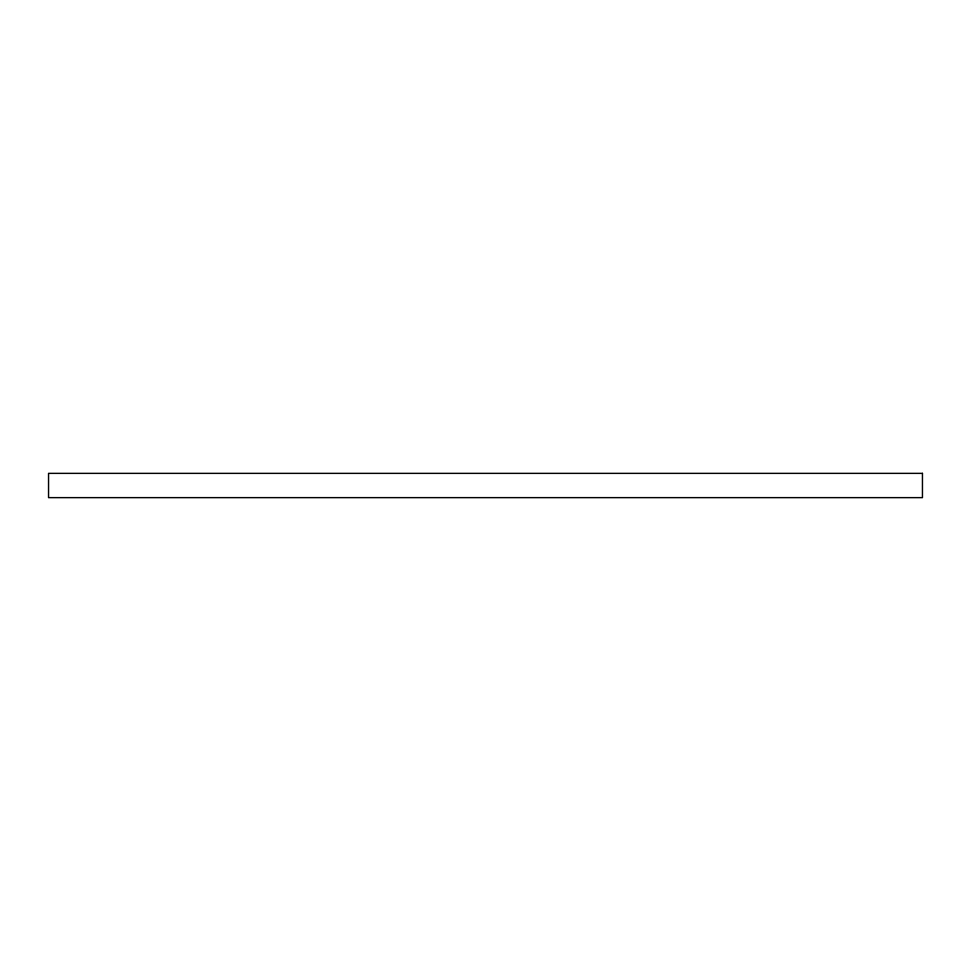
<?xml version="1.0" encoding="UTF-8"?>
<svg xmlns="http://www.w3.org/2000/svg" width="971" height="971" viewBox="0 0 971 971"><rect width="100%" height="100%" fill="white"/><g stroke="black" fill="none" stroke-linecap="round" stroke-linejoin="round"><path stroke-width="1.46" d="M922.45 473.363L48.55 473.363L48.55 497.638L922.45 497.638L922.45 473.363"/></g></svg>
